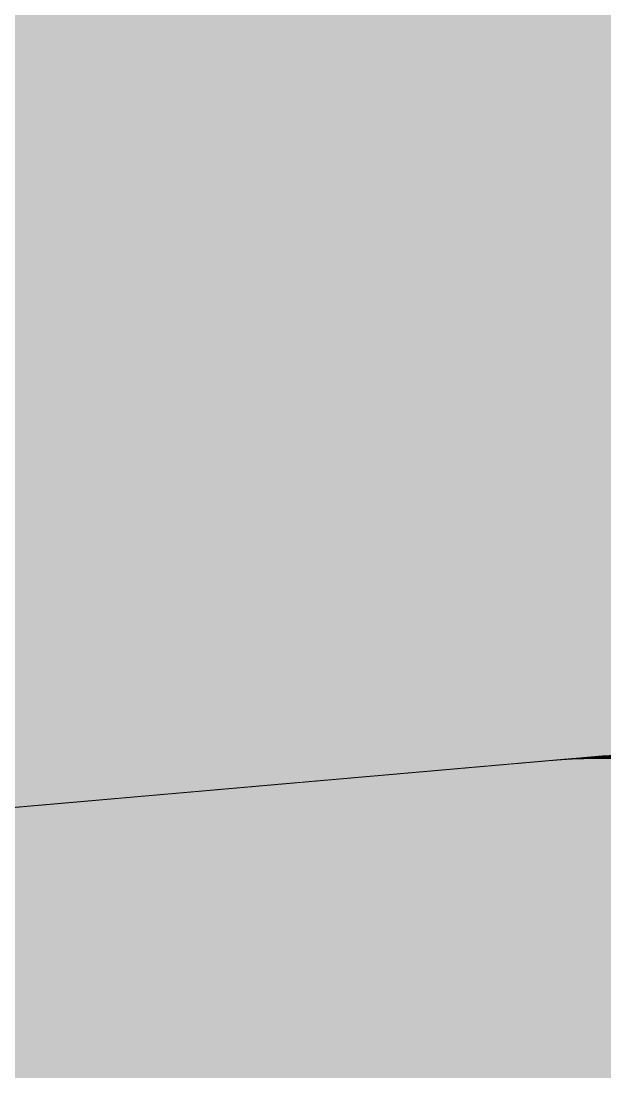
# Model space of a CAD drawing. Header units: millimetres. Extents: x 632 to 546626, y -3890 to 22200.
# Drawn here: x 370689.62 to 370693.13, y 16866.36 to 16872.67 of the extents above; entities that cross this region are included whole.
import ezdxf

# ---------------------------------------------------------------- set-up
doc = ezdxf.new("R2010")
doc.units = ezdxf.units.MM
doc.layers.add('A-270-M_ROOF', color=132, linetype='Continuous', lineweight=13)
doc.layers.add('A-770-ME_FFE_SA', color=91, linetype='Continuous', lineweight=13)

# ---------------------------------------------------------------- blocks, each defined once
blk = doc.blocks.new('Static Line_Sayfa_Metal Deck_Pan Mount - Up to 15 _ pitch - Max 2 Users-1845874-S6_501-SECTION A6')
at = {"layer": 'A-770-ME_FFE_SA', "lineweight": 5, "transparency": 33554432}
for points in [[(4548506.273, 16851.0367), (4548705.5119, 16868.4679), (4548701.285, 16916.7823), (4548502.0461, 16899.3512), (4548504.1116, 16875.742)], [(4548506.314, 16851.0403), (4548705.5529, 16868.4714), (4548701.326, 16916.7859), (4548502.0871, 16899.3547), (4548504.1529, 16875.742)], [(4548506.355, 16851.0439), (4548705.5939, 16868.475), (4548701.367, 16916.7895), (4548502.1281, 16899.3583), (4548504.1942, 16875.742)], [(4548506.396, 16851.0475), (4548705.6349, 16868.4786), (4548701.408, 16916.7931), (4548502.1691, 16899.3619), (4548504.2355, 16875.742)], [(4548506.4369, 16851.0511), (4548705.6759, 16868.4822), (4548701.449, 16916.7967), (4548502.2101, 16899.3655), (4548504.2768, 16875.742)], [(4548506.4779, 16851.0546), (4548705.7169, 16868.4858), (4548701.49, 16916.8002), (4548502.2511, 16899.3691), (4548504.3181, 16875.742)], [(4548506.5189, 16851.0582), (4548705.7579, 16868.4894), (4548701.531, 16916.8038), (4548502.292, 16899.3727), (4548504.3594, 16875.742)], [(4548506.5599, 16851.0618), (4548705.7988, 16868.493), (4548701.572, 16916.8074), (4548502.333, 16899.3763), (4548504.4007, 16875.742)], [(4548506.6009, 16851.0654), (4548705.8398, 16868.4965), (4548701.613, 16916.811), (4548502.374, 16899.3798), (4548504.442, 16875.742)], [(4548506.6419, 16851.069), (4548705.8808, 16868.5001), (4548701.6539, 16916.8146), (4548502.415, 16899.3834), (4548504.4833, 16875.742)], [(4548506.6946, 16849.066), (4548705.9335, 16866.4971), (4548701.7065, 16914.8115), (4548502.4675, 16897.3804), (4548504.3607, 16875.742)], [(4548506.7356, 16849.0695), (4548705.9745, 16866.5007), (4548701.7475, 16914.8151), (4548502.5085, 16897.384), (4548504.402, 16875.742)], [(4548506.7766, 16849.0731), (4548706.0155, 16866.5043), (4548701.7884, 16914.8187), (4548502.5495, 16897.3876), (4548504.4433, 16875.742)], [(4548506.8175, 16849.0767), (4548706.0565, 16866.5079), (4548701.8294, 16914.8223), (4548502.5905, 16897.3911), (4548504.4846, 16875.742)], [(4548506.4486, 16849.0444), (4548705.6876, 16866.4756), (4548701.4605, 16914.79), (4548502.2216, 16897.3589), (4548504.1129, 16875.742)], [(4548506.4896, 16849.048), (4548705.7286, 16866.4792), (4548701.5015, 16914.7936), (4548502.2626, 16897.3625), (4548504.1542, 16875.742)], [(4548506.5306, 16849.0516), (4548705.7696, 16866.4828), (4548701.5425, 16914.7972), (4548502.3036, 16897.366), (4548504.1955, 16875.742)], [(4548506.5716, 16849.0552), (4548705.8106, 16866.4863), (4548701.5835, 16914.8008), (4548502.3446, 16897.3696), (4548504.2368, 16875.742)], [(4548506.6126, 16849.0588), (4548705.8515, 16866.4899), (4548701.6245, 16914.8044), (4548502.3855, 16897.3732), (4548504.2781, 16875.742)], [(4548506.6536, 16849.0624), (4548705.8925, 16866.4935), (4548701.6655, 16914.808), (4548502.4265, 16897.3768), (4548504.3194, 16875.742)]]:
    blk.add_hatch(color=256, dxfattribs=at).paths.add_polyline_path(points)
at = {"layer": 'A-770-ME_FFE_SA', "lineweight": 5}
for p, q in [((4548650.3794, 16868.2343), (4548650.4347, 16868.2392)), ((4548650.4493, 16868.2405), (4548650.3906, 16868.2353)), ((4548650.3919, 16868.2354), (4548650.4395, 16868.2396)), ((4548650.4512, 16868.2406), (4548650.3924, 16868.2355)), ((4548650.3967, 16868.2359), (4548650.4596, 16868.2414)), ((4548650.4613, 16868.2415), (4548650.4102, 16868.237)), ((4548650.4433, 16868.2399), (4548650.4156, 16868.2375)), ((4548650.4619, 16868.2416), (4548650.4185, 16868.2378)), ((4548650.4186, 16868.2378), (4548650.4739, 16868.2426)), ((4548650.4204, 16868.2379), (4548650.4757, 16868.2428)), ((4548650.436, 16868.2393), (4548650.424, 16868.2383)), ((4548650.4293, 16868.2387), (4548650.4535, 16868.2408)), ((4548650.4305, 16868.2388), (4548650.4388, 16868.2395)), ((4548650.4903, 16868.2441), (4548650.4315, 16868.2389)), ((4548650.4347, 16868.2392), (4548650.4823, 16868.2433)), ((4548650.4395, 16868.2396), (4548650.4793, 16868.2431)), ((4548650.4399, 16868.2396), (4548650.5999, 16868.2504)), ((4548650.4632, 16868.2417), (4548650.4433, 16868.2399)), ((4548650.5005, 16868.2449), (4548650.4493, 16868.2405)), ((4548650.5023, 16868.2451), (4548650.4512, 16868.2406)), ((4548650.4535, 16868.2408), (4548650.4697, 16868.2422)), ((4548650.4596, 16868.2414), (4548650.5148, 16868.2462)), ((4548650.5048, 16868.2453), (4548650.4613, 16868.2415)), ((4548650.4975, 16868.2447), (4548650.4619, 16868.2416)), ((4548650.4751, 16868.2427), (4548650.4632, 16868.2417)), ((4548650.4697, 16868.2422), (4548650.4779, 16868.243)), ((4548650.4739, 16868.2426), (4548650.5214, 16868.2468)), ((4548650.4757, 16868.2428), (4548650.5233, 16868.2469)), ((4548650.4791, 16868.2431), (4548650.639, 16868.2538)), ((4548650.4793, 16868.2431), (4548650.5113, 16868.2459)), ((4548650.4823, 16868.2433), (4548650.5221, 16868.2468)), ((4548650.5415, 16868.2485), (4548650.4903, 16868.2441)), ((4548650.5253, 16868.2471), (4548650.4975, 16868.2447)), ((4548650.5439, 16868.2487), (4548650.5005, 16868.2449)), ((4548650.5457, 16868.2489), (4548650.5023, 16868.2451)), ((4548650.5404, 16868.2484), (4548650.5048, 16868.2453)), ((4548650.5113, 16868.2459), (4548650.5354, 16868.248)), ((4548650.5148, 16868.2462), (4548650.5624, 16868.2504)), ((4548650.5214, 16868.2468), (4548650.5613, 16868.2503)), ((4548650.5221, 16868.2468), (4548650.5541, 16868.2496)), ((4548650.5233, 16868.2469), (4548650.5631, 16868.2504)), ((4548650.5452, 16868.2488), (4548650.5253, 16868.2471)), ((4548650.5354, 16868.248), (4548650.5516, 16868.2494)), ((4548650.5681, 16868.2509), (4548650.5404, 16868.2484)), ((4548650.5849, 16868.2523), (4548650.5415, 16868.2485)), ((4548650.5795, 16868.2519), (4548650.5439, 16868.2487)), ((4548650.5571, 16868.2499), (4548650.5452, 16868.2488)), ((4548650.5814, 16868.252), (4548650.5457, 16868.2489)), ((4548650.5516, 16868.2494), (4548650.5599, 16868.2501)), ((4548650.5541, 16868.2496), (4548650.5783, 16868.2517)), ((4548650.5611, 16868.2502), (4548650.721, 16868.261)), ((4548650.5613, 16868.2503), (4548650.5933, 16868.2531)), ((4548650.5624, 16868.2504), (4548650.6023, 16868.2538)), ((4548650.5631, 16868.2504), (4548650.5951, 16868.2532)), ((4548650.588, 16868.2526), (4548650.5681, 16868.2509)), ((4548650.5783, 16868.2517), (4548650.5945, 16868.2532)), ((4548650.6073, 16868.2543), (4548650.5795, 16868.2519)), ((4548650.6091, 16868.2544), (4548650.5814, 16868.252)), ((4548650.6205, 16868.2554), (4548650.5849, 16868.2523)), ((4548650.5999, 16868.2536), (4548650.588, 16868.2526)), ((4548650.5933, 16868.2531), (4548650.6174, 16868.2552)), ((4548650.5945, 16868.2532), (4548650.6027, 16868.2539)), ((4548650.5951, 16868.2532), (4548650.6193, 16868.2553)), ((4548650.5999, 16868.2504), (4548650.7601, 16868.2548)), ((4548650.6023, 16868.2538), (4548650.6343, 16868.2566)), ((4548650.6039, 16868.254), (4548650.7638, 16868.2648)), ((4548650.6271, 16868.256), (4548650.6073, 16868.2543)), ((4548650.629, 16868.2562), (4548650.6091, 16868.2544)), ((4548650.6174, 16868.2552), (4548650.6336, 16868.2566)), ((4548650.6193, 16868.2553), (4548650.6355, 16868.2567)), ((4548650.6483, 16868.2579), (4548650.6205, 16868.2554)), ((4548650.6391, 16868.2571), (4548650.6271, 16868.256)), ((4548650.6409, 16868.2572), (4548650.629, 16868.2562)), ((4548650.6336, 16868.2566), (4548650.6419, 16868.2573)), ((4548650.6343, 16868.2566), (4548650.6584, 16868.2588)), ((4548650.6355, 16868.2567), (4548650.6437, 16868.2575)), ((4548650.639, 16868.2538), (4548650.7992, 16868.2582)), ((4548650.6431, 16868.2574), (4548650.803, 16868.2682)), ((4548650.6449, 16868.2576), (4548650.8048, 16868.2683)), ((4548650.6681, 16868.2596), (4548650.6483, 16868.2579)), ((4548650.6584, 16868.2588), (4548650.6746, 16868.2602)), ((4548650.6801, 16868.2606), (4548650.6681, 16868.2596)), ((4548650.6746, 16868.2602), (4548650.6829, 16868.2609)), ((4548649.5955, 16868.1658), (4548649.7146, 16868.1762)), ((4548649.7194, 16868.1766), (4548649.6104, 16868.1671)), ((4548649.7352, 16868.178), (4548649.6196, 16868.1679)), ((4548649.6222, 16868.1681), (4548649.7282, 16868.1774)), ((4548649.6308, 16868.1689), (4548649.7434, 16868.1787)), ((4548649.6347, 16868.1692), (4548649.7537, 16868.1796)), ((4548649.6365, 16868.1694), (4548649.7556, 16868.1798)), ((4548649.7743, 16868.1814), (4548649.6587, 16868.1713)), ((4548649.7762, 16868.1816), (4548649.6606, 16868.1715)), ((4548649.6614, 16868.1715), (4548649.7673, 16868.1808)), ((4548649.6736, 16868.1726), (4548649.7862, 16868.1824)), ((4548649.7825, 16868.1821), (4548649.6802, 16868.1732)), ((4548649.8014, 16868.1838), (4548649.6923, 16868.1742)), ((4548649.8153, 16868.185), (4548649.6997, 16868.1749)), ((4548649.7128, 16868.176), (4548649.8253, 16868.1859)), ((4548649.7146, 16868.1762), (4548649.8272, 16868.186)), ((4548649.8217, 16868.1855), (4548649.7194, 16868.1766)), ((4548649.7282, 16868.1774), (4548649.8273, 16868.186)), ((4548649.8442, 16868.1875), (4548649.7352, 16868.178)), ((4548649.7434, 16868.1787), (4548649.8493, 16868.188)), ((4548649.7537, 16868.1796), (4548649.8663, 16868.1895)), ((4548649.7556, 16868.1798), (4548649.8682, 16868.1896)), ((4548649.7673, 16868.1808), (4548649.8664, 16868.1895)), ((4548649.8833, 16868.1909), (4548649.7743, 16868.1814)), ((4548649.8852, 16868.1911), (4548649.7762, 16868.1816)), ((4548649.8779, 16868.1905), (4548649.7825, 16868.1821)), ((4548649.7862, 16868.1824), (4548649.8921, 16868.1917)), ((4548649.9036, 16868.1927), (4548649.8014, 16868.1838)), ((4548649.9243, 16868.1945), (4548649.8153, 16868.185)), ((4548649.917, 16868.1939), (4548649.8217, 16868.1855)), ((4548649.8253, 16868.1859), (4548649.9313, 16868.1951)), ((4548649.8272, 16868.186), (4548649.9331, 16868.1953)), ((4548649.8273, 16868.186), (4548649.9194, 16868.1941)), ((4548649.9465, 16868.1965), (4548649.8442, 16868.1875)), ((4548649.8493, 16868.188), (4548649.9484, 16868.1966)), ((4548649.8663, 16868.1895), (4548649.9723, 16868.1987)), ((4548649.8664, 16868.1895), (4548649.9586, 16868.1975)), ((4548649.9662, 16868.1982), (4548649.8779, 16868.1905)), ((4548649.9856, 16868.1999), (4548649.8833, 16868.1909)), ((4548649.9875, 16868.2001), (4548649.8852, 16868.1911)), ((4548649.8921, 16868.1917), (4548649.9913, 16868.2004)), ((4548649.999, 16868.2011), (4548649.9036, 16868.1927)), ((4548650.0053, 16868.2016), (4548649.917, 16868.1939)), ((4548649.9194, 16868.1941), (4548650.0045, 16868.2015)), ((4548650.0266, 16868.2035), (4548649.9243, 16868.1945)), ((4548649.9313, 16868.1951), (4548650.0304, 16868.2038)), ((4548649.9331, 16868.1953), (4548650.0322, 16868.204)), ((4548650.0418, 16868.2048), (4548649.9465, 16868.1965)), ((4548649.9484, 16868.1966), (4548650.0406, 16868.2047)), ((4548649.9586, 16868.1975), (4548650.0436, 16868.205)), ((4548650.0473, 16868.2053), (4548649.9662, 16868.1982)), ((4548649.9723, 16868.1987), (4548650.0714, 16868.2074)), ((4548650.081, 16868.2082), (4548649.9856, 16868.1999)), ((4548650.0828, 16868.2084), (4548649.9875, 16868.2001)), ((4548649.9913, 16868.2004), (4548650.0834, 16868.2084)), ((4548650.0873, 16868.2088), (4548649.999, 16868.2011)), ((4548650.0045, 16868.2015), (4548650.0822, 16868.2083)), ((4548650.0865, 16868.2087), (4548650.0053, 16868.2016)), ((4548650.122, 16868.2118), (4548650.0266, 16868.2035)), ((4548650.0304, 16868.2038), (4548650.1225, 16868.2119)), ((4548650.0322, 16868.204), (4548650.1244, 16868.212)), ((4548650.0406, 16868.2047), (4548650.1256, 16868.2121)), ((4548650.1302, 16868.2125), (4548650.0418, 16868.2048)), ((4548650.0436, 16868.205), (4548650.1214, 16868.2118)), ((4548650.1211, 16868.2117), (4548650.0473, 16868.2053)), ((4548650.0714, 16868.2074), (4548650.1635, 16868.2155)), ((4548650.1693, 16868.216), (4548650.081, 16868.2082)), ((4548650.0822, 16868.2083), (4548650.1526, 16868.2145)), ((4548650.1711, 16868.2161), (4548650.0828, 16868.2084)), ((4548650.0834, 16868.2084), (4548650.1684, 16868.2159)), ((4548650.1603, 16868.2152), (4548650.0865, 16868.2087)), ((4548650.1684, 16868.2159), (4548650.0873, 16868.2088)), ((4548650.1875, 16868.2176), (4548650.1211, 16868.2117)), ((4548650.1214, 16868.2118), (4548650.1917, 16868.2179)), ((4548650.2103, 16868.2196), (4548650.122, 16868.2118)), ((4548650.1225, 16868.2119), (4548650.2076, 16868.2193)), ((4548650.1244, 16868.212), (4548650.2094, 16868.2195)), ((4548650.1256, 16868.2121), (4548650.2033, 16868.2189)), ((4548650.2113, 16868.2196), (4548650.1302, 16868.2125)), ((4548650.1526, 16868.2145), (4548650.2155, 16868.22)), ((4548650.2266, 16868.221), (4548650.1603, 16868.2152)), ((4548650.1635, 16868.2155), (4548650.2486, 16868.2229)), ((4548650.1684, 16868.2159), (4548650.2462, 16868.2227)), ((4548650.2422, 16868.2223), (4548650.1684, 16868.2159)), ((4548650.2504, 16868.2231), (4548650.1693, 16868.216)), ((4548650.2523, 16868.2232), (4548650.1711, 16868.2161)), ((4548650.2462, 16868.2227), (4548650.1875, 16868.2176)), ((4548650.1917, 16868.2179), (4548650.2546, 16868.2234)), ((4548650.2033, 16868.2189), (4548650.2737, 16868.2251)), ((4548650.2076, 16868.2193), (4548650.2853, 16868.2261)), ((4548650.2094, 16868.2195), (4548650.2872, 16868.2263)), ((4548650.2914, 16868.2266), (4548650.2103, 16868.2196)), ((4548650.2851, 16868.2261), (4548650.2113, 16868.2196)), ((4548650.2155, 16868.22), (4548650.2708, 16868.2248)), ((4548650.2854, 16868.2261), (4548650.2266, 16868.221)), ((4548650.3086, 16868.2281), (4548650.2422, 16868.2223)), ((4548650.2462, 16868.2227), (4548650.3165, 16868.2288)), ((4548650.2974, 16868.2272), (4548650.2462, 16868.2227)), ((4548650.2486, 16868.2229), (4548650.3263, 16868.2297)), ((4548650.3242, 16868.2295), (4548650.2504, 16868.2231)), ((4548650.3261, 16868.2297), (4548650.2523, 16868.2232)), ((4548650.2546, 16868.2234), (4548650.3099, 16868.2283)), ((4548650.2708, 16868.2248), (4548650.3183, 16868.229)), ((4548650.2737, 16868.2251), (4548650.3366, 16868.2306)), ((4548650.3514, 16868.2319), (4548650.2851, 16868.2261)), ((4548650.2853, 16868.2261), (4548650.3557, 16868.2323)), ((4548650.3365, 16868.2306), (4548650.2854, 16868.2261)), ((4548650.2872, 16868.2263), (4548650.3575, 16868.2324)), ((4548650.3652, 16868.2331), (4548650.2914, 16868.2266)), ((4548650.339, 16868.2308), (4548650.2955, 16868.227)), ((4548650.3408, 16868.231), (4548650.2974, 16868.2272)), ((4548650.3674, 16868.2333), (4548650.3086, 16868.2281)), ((4548650.3099, 16868.2283), (4548650.3575, 16868.2324)), ((4548650.3165, 16868.2288), (4548650.3794, 16868.2343)), ((4548650.3183, 16868.229), (4548650.3582, 16868.2325)), ((4548650.3906, 16868.2353), (4548650.3242, 16868.2295)), ((4548650.3924, 16868.2355), (4548650.3261, 16868.2297)), ((4548650.3263, 16868.2297), (4548650.3967, 16868.2359)), ((4548650.3799, 16868.2344), (4548650.3365, 16868.2306)), ((4548650.3366, 16868.2306), (4548650.3919, 16868.2354)), ((4548650.3764, 16868.2341), (4548650.3408, 16868.231)), ((4548650.4102, 16868.237), (4548650.3514, 16868.2319)), ((4548650.3557, 16868.2323), (4548650.4186, 16868.2378)), ((4548650.3575, 16868.2324), (4548650.4204, 16868.2379)), ((4548650.3575, 16868.2324), (4548650.3973, 16868.2359)), ((4548650.3582, 16868.2325), (4548650.3902, 16868.2353)), ((4548650.4315, 16868.2389), (4548650.3652, 16868.2331)), ((4548650.4185, 16868.2378), (4548650.3674, 16868.2333)), ((4548650.4042, 16868.2365), (4548650.3764, 16868.2341)), ((4548650.4156, 16868.2375), (4548650.3799, 16868.2344)), ((4548650.3902, 16868.2353), (4548650.4143, 16868.2374)), ((4548650.3973, 16868.2359), (4548650.4293, 16868.2387)), ((4548650.4222, 16868.2381), (4548650.4023, 16868.2364)), ((4548650.424, 16868.2383), (4548650.4042, 16868.2365)), ((4548650.4143, 16868.2374), (4548650.4305, 16868.2388)), ((4548650.4341, 16868.2391), (4548650.4222, 16868.2381)), ((4548648.8537, 16868.1009), (4548648.9966, 16868.1134)), ((4548648.8693, 16868.1022), (4548649.0176, 16868.1152)), ((4548649.0301, 16868.1163), (4548648.8793, 16868.1031)), ((4548648.8928, 16868.1043), (4548649.0357, 16868.1168)), ((4548649.0526, 16868.1183), (4548648.9071, 16868.1055)), ((4548648.9084, 16868.1057), (4548649.0568, 16868.1186)), ((4548648.9103, 16868.1058), (4548649.0586, 16868.1188)), ((4548649.0714, 16868.1199), (4548648.9314, 16868.1077)), ((4548648.9494, 16868.1092), (4548649.0977, 16868.1222)), ((4548649.0954, 16868.122), (4548648.95, 16868.1093)), ((4548649.1105, 16868.1233), (4548648.9706, 16868.1111)), ((4548648.9748, 16868.1115), (4548649.1177, 16868.124)), ((4548649.1346, 16868.1254), (4548648.9891, 16868.1127)), ((4548649.1364, 16868.1256), (4548648.9909, 16868.1129)), ((4548648.9966, 16868.1134), (4548649.1339, 16868.1254)), ((4548649.0176, 16868.1152), (4548649.1605, 16868.1277)), ((4548649.1755, 16868.129), (4548649.0301, 16868.1163)), ((4548649.0357, 16868.1168), (4548649.173, 16868.1288)), ((4548649.1925, 16868.1305), (4548649.0526, 16868.1183)), ((4548649.0568, 16868.1186), (4548649.1997, 16868.1311)), ((4548649.0586, 16868.1188), (4548649.2015, 16868.1313)), ((4548649.2055, 16868.1316), (4548649.0714, 16868.1199)), ((4548649.2353, 16868.1343), (4548649.0954, 16868.122)), ((4548649.0977, 16868.1222), (4548649.2407, 16868.1347)), ((4548649.2446, 16868.1351), (4548649.1105, 16868.1233)), ((4548649.1177, 16868.124), (4548649.255, 16868.136)), ((4548649.1339, 16868.1254), (4548649.2653, 16868.1369)), ((4548649.2745, 16868.1377), (4548649.1346, 16868.1254)), ((4548649.2763, 16868.1378), (4548649.1364, 16868.1256)), ((4548649.1423, 16868.1261), (4548649.2676, 16868.1371)), ((4548649.1605, 16868.1277), (4548649.2978, 16868.1397)), ((4548649.173, 16868.1288), (4548649.3044, 16868.1403)), ((4548649.3154, 16868.1413), (4548649.1755, 16868.129)), ((4548649.3266, 16868.1422), (4548649.1925, 16868.1305)), ((4548649.1997, 16868.1311), (4548649.337, 16868.1431)), ((4548649.2015, 16868.1313), (4548649.3388, 16868.1433)), ((4548649.3336, 16868.1429), (4548649.2055, 16868.1316)), ((4548649.3694, 16868.146), (4548649.2353, 16868.1343)), ((4548649.2407, 16868.1347), (4548649.378, 16868.1467)), ((4548649.3728, 16868.1463), (4548649.2446, 16868.1351)), ((4548649.255, 16868.136), (4548649.3864, 16868.1475)), ((4548649.2653, 16868.1369), (4548649.3906, 16868.1478)), ((4548649.2676, 16868.1371), (4548649.3867, 16868.1475)), ((4548649.4086, 16868.1494), (4548649.2745, 16868.1377)), ((4548649.4104, 16868.1496), (4548649.2763, 16868.1378)), ((4548649.2978, 16868.1397), (4548649.4292, 16868.1512)), ((4548649.3044, 16868.1403), (4548649.4298, 16868.1513)), ((4548649.4496, 16868.153), (4548649.3154, 16868.1413)), ((4548649.4548, 16868.1535), (4548649.3266, 16868.1422)), ((4548649.4556, 16868.1535), (4548649.3336, 16868.1429)), ((4548649.337, 16868.1431), (4548649.4684, 16868.1546)), ((4548649.3388, 16868.1433), (4548649.4702, 16868.1548)), ((4548649.4976, 16868.1572), (4548649.3694, 16868.146)), ((4548649.4948, 16868.157), (4548649.3728, 16868.1463)), ((4548649.378, 16868.1467), (4548649.5094, 16868.1582)), ((4548649.3864, 16868.1475), (4548649.5117, 16868.1584)), ((4548649.3906, 16868.1478), (4548649.5097, 16868.1583)), ((4548649.5368, 16868.1606), (4548649.4086, 16868.1494)), ((4548649.5386, 16868.1608), (4548649.4104, 16868.1496)), ((4548649.4292, 16868.1512), (4548649.5546, 16868.1622)), ((4548649.4298, 16868.1513), (4548649.5488, 16868.1617)), ((4548649.5777, 16868.1642), (4548649.4496, 16868.153)), ((4548649.5767, 16868.1641), (4548649.4548, 16868.1535)), ((4548649.5712, 16868.1636), (4548649.4556, 16868.1535)), ((4548649.4684, 16868.1546), (4548649.5937, 16868.1656)), ((4548649.4702, 16868.1548), (4548649.5955, 16868.1658)), ((4548649.6104, 16868.1671), (4548649.4948, 16868.157)), ((4548649.6196, 16868.1679), (4548649.4976, 16868.1572)), ((4548649.5094, 16868.1582), (4548649.6347, 16868.1692)), ((4548649.5097, 16868.1583), (4548649.6222, 16868.1681)), ((4548649.5117, 16868.1584), (4548649.6308, 16868.1689)), ((4548649.6587, 16868.1713), (4548649.5368, 16868.1606)), ((4548649.6606, 16868.1715), (4548649.5386, 16868.1608)), ((4548649.5488, 16868.1617), (4548649.6614, 16868.1715)), ((4548649.5546, 16868.1622), (4548649.6736, 16868.1726)), ((4548649.6802, 16868.1732), (4548649.5712, 16868.1636)), ((4548649.6923, 16868.1742), (4548649.5767, 16868.1641)), ((4548649.6997, 16868.1749), (4548649.5777, 16868.1642)), ((4548649.5937, 16868.1656), (4548649.7128, 16868.176)), ((4548648.2747, 16868.0502), (4548648.1052, 16868.0354)), ((4548648.135, 16868.038), (4548648.3067, 16868.053)), ((4548648.3175, 16868.054), (4548648.148, 16868.0391)), ((4548648.3188, 16868.0541), (4548648.1535, 16868.0396)), ((4548648.1837, 16868.0423), (4548648.3513, 16868.0569)), ((4548648.3566, 16868.0574), (4548648.1871, 16868.0425)), ((4548648.3585, 16868.0575), (4548648.189, 16868.0427)), ((4548648.3579, 16868.0575), (4548648.1927, 16868.043)), ((4548648.2266, 16868.046), (4548648.3941, 16868.0607)), ((4548648.3976, 16868.061), (4548648.2281, 16868.0461)), ((4548648.2302, 16868.0463), (4548648.3933, 16868.0606)), ((4548648.2657, 16868.0494), (4548648.4333, 16868.0641)), ((4548648.2676, 16868.0496), (4548648.4351, 16868.0642)), ((4548648.2693, 16868.0497), (4548648.4325, 16868.064)), ((4548648.4399, 16868.0647), (4548648.2747, 16868.0502)), ((4548648.3067, 16868.053), (4548648.4743, 16868.0677)), ((4548648.4827, 16868.0684), (4548648.3175, 16868.054)), ((4548648.4794, 16868.0681), (4548648.3188, 16868.0541)), ((4548648.3513, 16868.0569), (4548648.5144, 16868.0712)), ((4548648.5219, 16868.0718), (4548648.3566, 16868.0574)), ((4548648.5186, 16868.0715), (4548648.3579, 16868.0575)), ((4548648.5237, 16868.072), (4548648.3585, 16868.0575)), ((4548648.3933, 16868.0606), (4548648.5518, 16868.0745)), ((4548648.3941, 16868.0607), (4548648.5573, 16868.0749)), ((4548648.5628, 16868.0754), (4548648.3976, 16868.061)), ((4548648.4325, 16868.064), (4548648.5909, 16868.0779)), ((4548648.4333, 16868.0641), (4548648.5964, 16868.0784)), ((4548648.4351, 16868.0642), (4548648.5983, 16868.0785)), ((4548648.6005, 16868.0787), (4548648.4399, 16868.0647)), ((4548648.4743, 16868.0677), (4548648.6374, 16868.0819)), ((4548648.6352, 16868.0818), (4548648.4794, 16868.0681)), ((4548648.6434, 16868.0825), (4548648.4827, 16868.0684)), ((4548648.5144, 16868.0712), (4548648.6729, 16868.085)), ((4548648.6744, 16868.0852), (4548648.5186, 16868.0715)), ((4548648.6825, 16868.0859), (4548648.5219, 16868.0718)), ((4548648.6843, 16868.086), (4548648.5237, 16868.072)), ((4548648.5518, 16868.0745), (4548648.7053, 16868.0879)), ((4548648.5573, 16868.0749), (4548648.7157, 16868.0888)), ((4548648.7235, 16868.0895), (4548648.5628, 16868.0754)), ((4548648.5909, 16868.0779), (4548648.7445, 16868.0913)), ((4548648.5964, 16868.0784), (4548648.7549, 16868.0922)), ((4548648.5983, 16868.0785), (4548648.7567, 16868.0924)), ((4548648.7564, 16868.0923), (4548648.6005, 16868.0787)), ((4548648.786, 16868.0949), (4548648.6352, 16868.0818)), ((4548648.6374, 16868.0819), (4548648.7959, 16868.0958)), ((4548648.7992, 16868.0961), (4548648.6434, 16868.0825)), ((4548648.6729, 16868.085), (4548648.8264, 16868.0985)), ((4548648.8251, 16868.0984), (4548648.6744, 16868.0852)), ((4548648.8383, 16868.0995), (4548648.6825, 16868.0859)), ((4548648.8402, 16868.0997), (4548648.6843, 16868.086)), ((4548648.7053, 16868.0879), (4548648.8537, 16868.1009)), ((4548648.7157, 16868.0888), (4548648.8693, 16868.1022)), ((4548648.8793, 16868.1031), (4548648.7235, 16868.0895)), ((4548648.7445, 16868.0913), (4548648.8928, 16868.1043)), ((4548648.7549, 16868.0922), (4548648.9084, 16868.1057)), ((4548648.9071, 16868.1055), (4548648.7564, 16868.0923)), ((4548648.7567, 16868.0924), (4548648.9103, 16868.1058)), ((4548648.9314, 16868.1077), (4548648.786, 16868.0949)), ((4548648.7959, 16868.0958), (4548648.9494, 16868.1092)), ((4548648.95, 16868.1093), (4548648.7992, 16868.0961)), ((4548648.9706, 16868.1111), (4548648.8251, 16868.0984)), ((4548648.8264, 16868.0985), (4548648.9748, 16868.1115)), ((4548648.9891, 16868.1127), (4548648.8383, 16868.0995)), ((4548648.9909, 16868.1129), (4548648.8402, 16868.0997)), ((4548647.3712, 16867.9712), (4548647.5567, 16867.9874)), ((4548647.373, 16867.9713), (4548647.5585, 16867.9876)), ((4548647.5736, 16867.9889), (4548647.3896, 16867.9728)), ((4548647.3927, 16867.973), (4548647.5752, 16867.989)), ((4548647.4122, 16867.9747), (4548647.5977, 16867.991)), ((4548647.6164, 16867.9926), (4548647.4325, 16867.9765)), ((4548647.6332, 16867.9941), (4548647.4524, 16867.9783)), ((4548647.6555, 16867.996), (4548647.4716, 16867.9799)), ((4548647.6574, 16867.9962), (4548647.4734, 16867.9801)), ((4548647.4747, 16867.9802), (4548647.6572, 16867.9962)), ((4548647.6723, 16867.9975), (4548647.4916, 16867.9817)), ((4548647.6965, 16867.9996), (4548647.5126, 16867.9835)), ((4548647.5175, 16867.984), (4548647.7001, 16867.9999)), ((4548647.5361, 16867.9856), (4548647.7153, 16868.0013)), ((4548647.5567, 16867.9874), (4548647.7392, 16868.0034)), ((4548647.5585, 16867.9876), (4548647.741, 16868.0035)), ((4548647.7543, 16868.0047), (4548647.5736, 16867.9889)), ((4548647.5752, 16867.989), (4548647.7544, 16868.0047)), ((4548647.5977, 16867.991), (4548647.7802, 16868.0069)), ((4548647.7972, 16868.0084), (4548647.6164, 16867.9926)), ((4548647.8105, 16868.0096), (4548647.6332, 16867.9941)), ((4548647.8363, 16868.0119), (4548647.6555, 16867.996)), ((4548647.6572, 16867.9962), (4548647.8364, 16868.0119)), ((4548647.8381, 16868.012), (4548647.6574, 16867.9962)), ((4548647.8496, 16868.013), (4548647.6723, 16867.9975)), ((4548647.8773, 16868.0154), (4548647.6965, 16867.9996)), ((4548647.7001, 16867.9999), (4548647.8792, 16868.0156)), ((4548647.7153, 16868.0013), (4548647.8909, 16868.0166)), ((4548647.7392, 16868.0034), (4548647.9184, 16868.019)), ((4548647.741, 16868.0035), (4548647.9202, 16868.0192)), ((4548647.9316, 16868.0202), (4548647.7543, 16868.0047)), ((4548647.7544, 16868.0047), (4548647.93, 16868.0201)), ((4548647.7802, 16868.0069), (4548647.9594, 16868.0226)), ((4548647.9744, 16868.0239), (4548647.7972, 16868.0084)), ((4548647.984, 16868.0248), (4548647.8105, 16868.0096)), ((4548648.0136, 16868.0274), (4548647.8363, 16868.0119)), ((4548647.8364, 16868.0119), (4548648.012, 16868.0272)), ((4548648.0154, 16868.0275), (4548647.8381, 16868.012)), ((4548648.0232, 16868.0282), (4548647.8496, 16868.013)), ((4548648.0546, 16868.0309), (4548647.8773, 16868.0154)), ((4548647.8792, 16868.0156), (4548648.0548, 16868.031)), ((4548647.8909, 16868.0166), (4548648.0626, 16868.0317)), ((4548647.9184, 16868.019), (4548648.094, 16868.0344)), ((4548647.9202, 16868.0192), (4548648.0958, 16868.0346)), ((4548647.93, 16868.0201), (4548648.1018, 16868.0351)), ((4548648.1052, 16868.0354), (4548647.9316, 16868.0202)), ((4548647.9594, 16868.0226), (4548648.135, 16868.038)), ((4548648.148, 16868.0391), (4548647.9744, 16868.0239)), ((4548648.1535, 16868.0396), (4548647.984, 16868.0248)), ((4548648.012, 16868.0272), (4548648.1837, 16868.0423)), ((4548648.1871, 16868.0425), (4548648.0136, 16868.0274)), ((4548648.189, 16868.0427), (4548648.0154, 16868.0275)), ((4548648.1927, 16868.043), (4548648.0232, 16868.0282)), ((4548648.2281, 16868.0461), (4548648.0546, 16868.0309)), ((4548648.0548, 16868.031), (4548648.2266, 16868.046)), ((4548648.0626, 16868.0317), (4548648.2302, 16868.0463)), ((4548648.094, 16868.0344), (4548648.2657, 16868.0494)), ((4548648.0958, 16868.0346), (4548648.2676, 16868.0496)), ((4548648.1018, 16868.0351), (4548648.2693, 16868.0497)), ((4548646.9922, 16867.938), (4548647.1829, 16867.9547)), ((4548646.9941, 16867.9382), (4548647.1848, 16867.9549)), ((4548647.2028, 16867.9564), (4548647.0134, 16867.9399)), ((4548647.019, 16867.9403), (4548647.2072, 16867.9568)), ((4548647.0332, 16867.9416), (4548647.2239, 16867.9583)), ((4548647.2456, 16867.9602), (4548647.0562, 16867.9436)), ((4548647.2685, 16867.9622), (4548647.0817, 16867.9458)), ((4548647.2848, 16867.9636), (4548647.0954, 16867.947)), ((4548647.2866, 16867.9638), (4548647.0972, 16867.9472)), ((4548647.1009, 16867.9475), (4548647.2892, 16867.964)), ((4548647.3077, 16867.9656), (4548647.1208, 16867.9493)), ((4548647.3258, 16867.9672), (4548647.1364, 16867.9506)), ((4548647.1438, 16867.9513), (4548647.332, 16867.9677)), ((4548647.1681, 16867.9534), (4548647.3536, 16867.9696)), ((4548647.1829, 16867.9547), (4548647.3712, 16867.9712)), ((4548647.1848, 16867.9549), (4548647.373, 16867.9713)), ((4548647.3896, 16867.9728), (4548647.2028, 16867.9564)), ((4548647.2072, 16867.9568), (4548647.3927, 16867.973)), ((4548647.2239, 16867.9583), (4548647.4122, 16867.9747)), ((4548647.4325, 16867.9765), (4548647.2456, 16867.9602)), ((4548647.4524, 16867.9783), (4548647.2685, 16867.9622)), ((4548647.4716, 16867.9799), (4548647.2848, 16867.9636)), ((4548647.4734, 16867.9801), (4548647.2866, 16867.9638)), ((4548647.2892, 16867.964), (4548647.4747, 16867.9802)), ((4548647.4916, 16867.9817), (4548647.3077, 16867.9656)), ((4548647.5126, 16867.9835), (4548647.3258, 16867.9672)), ((4548647.332, 16867.9677), (4548647.5175, 16867.984)), ((4548647.3517, 16867.9695), (4548647.5343, 16867.9854)), ((4548647.3536, 16867.9696), (4548647.5361, 16867.9856))]:
    blk.add_line(p, q, dxfattribs=at)
at = {"layer": 'A-770-ME_FFE_SA', "lineweight": 5, "flags": 128}
for points in [[(4548650.477, 16868.2429), (4548650.465, 16868.2418), (4548650.4452, 16868.2401), (4548650.4174, 16868.2377), (4548650.3818, 16868.2346), (4548650.3384, 16868.2308), (4548650.2872, 16868.2263), (4548650.2284, 16868.2211), (4548650.1621, 16868.2153), (4548650.0883, 16868.2089), (4548650.0072, 16868.2018), (4548649.9189, 16868.1941), (4548649.8235, 16868.1857), (4548649.7212, 16868.1768), (4548649.6122, 16868.1672), (4548649.4966, 16868.1571), (4548649.3746, 16868.1464), (4548649.2465, 16868.1352), (4548649.1123, 16868.1235), (4548648.9724, 16868.1113), (4548648.827, 16868.0985), (4548648.6762, 16868.0853), (4548648.5204, 16868.0717), (4548648.3597, 16868.0576), (4548648.1945, 16868.0432), (4548648.025, 16868.0284), (4548647.8515, 16868.0132), (4548647.6742, 16867.9977), (4548647.4934, 16867.9819), (4548647.3095, 16867.9658), (4548647.1227, 16867.9494)], [(4548647.0208, 16867.9405), (4548647.209, 16867.957), (4548647.3946, 16867.9732), (4548647.5771, 16867.9892), (4548647.7563, 16868.0049), (4548647.9319, 16868.0202), (4548648.1036, 16868.0352), (4548648.2712, 16868.0499), (4548648.4343, 16868.0642), (4548648.5928, 16868.078), (4548648.7463, 16868.0915), (4548648.8946, 16868.1044), (4548649.0376, 16868.117), (4548649.1748, 16868.129), (4548649.3063, 16868.1405), (4548649.4316, 16868.1514), (4548649.5506, 16868.1618), (4548649.6632, 16868.1717), (4548649.7692, 16868.181), (4548649.8683, 16868.1896), (4548649.9604, 16868.1977), (4548650.0454, 16868.2051), (4548650.1232, 16868.2119), (4548650.1936, 16868.2181), (4548650.2565, 16868.2236), (4548650.3117, 16868.2284), (4548650.3593, 16868.2326), (4548650.3992, 16868.2361), (4548650.4312, 16868.2389), (4548650.4553, 16868.241), (4548650.4715, 16868.2424), (4548650.4798, 16868.2431)], [(4548650.5161, 16868.2463), (4548650.5042, 16868.2453), (4548650.4843, 16868.2435), (4548650.4566, 16868.2411), (4548650.4209, 16868.238), (4548650.3775, 16868.2342), (4548650.3264, 16868.2297), (4548650.2676, 16868.2246), (4548650.2012, 16868.2188), (4548650.1275, 16868.2123), (4548650.0463, 16868.2052), (4548649.958, 16868.1975), (4548649.8626, 16868.1891), (4548649.7604, 16868.1802), (4548649.6513, 16868.1706), (4548649.5358, 16868.1605), (4548649.4138, 16868.1499), (4548649.2856, 16868.1387), (4548649.1515, 16868.1269), (4548649.0116, 16868.1147), (4548648.8661, 16868.102), (4548648.7154, 16868.0888), (4548648.5595, 16868.0751), (4548648.3989, 16868.0611), (4548648.2337, 16868.0466), (4548648.0642, 16868.0318), (4548647.8906, 16868.0166), (4548647.7133, 16868.0011), (4548647.5326, 16867.9853), (4548647.3486, 16867.9692), (4548647.1618, 16867.9528)], [(4548647.0599, 16867.9439), (4548647.2482, 16867.9604), (4548647.4337, 16867.9766), (4548647.6162, 16867.9926), (4548647.7954, 16868.0083), (4548647.971, 16868.0236), (4548648.1427, 16868.0387), (4548648.3103, 16868.0533), (4548648.4735, 16868.0676), (4548648.6319, 16868.0815), (4548648.7854, 16868.0949), (4548648.9338, 16868.1079), (4548649.0767, 16868.1204), (4548649.214, 16868.1324), (4548649.3454, 16868.1439), (4548649.4707, 16868.1548), (4548649.5898, 16868.1653), (4548649.7024, 16868.1751), (4548649.8083, 16868.1844), (4548649.9074, 16868.1931), (4548649.9996, 16868.2011), (4548650.0846, 16868.2086), (4548650.1624, 16868.2154), (4548650.2327, 16868.2215), (4548650.2956, 16868.227), (4548650.3509, 16868.2319), (4548650.3985, 16868.236), (4548650.4383, 16868.2395), (4548650.4703, 16868.2423), (4548650.4944, 16868.2444), (4548650.5107, 16868.2458), (4548650.5189, 16868.2466)], [(4548647.0618, 16867.9441), (4548647.25, 16867.9606), (4548647.4356, 16867.9768), (4548647.6181, 16867.9928), (4548647.7973, 16868.0084), (4548647.9729, 16868.0238), (4548648.1446, 16868.0388), (4548648.3122, 16868.0535), (4548648.4753, 16868.0678), (4548648.6338, 16868.0816), (4548648.7873, 16868.0951), (4548648.9356, 16868.108), (4548649.0786, 16868.1205), (4548649.2158, 16868.1325), (4548649.3472, 16868.144), (4548649.4726, 16868.155), (4548649.5916, 16868.1654), (4548649.7042, 16868.1753), (4548649.8102, 16868.1845), (4548649.9093, 16868.1932), (4548650.0014, 16868.2013), (4548650.0864, 16868.2087), (4548650.1642, 16868.2155), (4548650.2346, 16868.2217), (4548650.2974, 16868.2272), (4548650.3527, 16868.232), (4548650.4003, 16868.2362), (4548650.4402, 16868.2397), (4548650.4722, 16868.2425), (4548650.4963, 16868.2446), (4548650.5125, 16868.246), (4548650.5208, 16868.2467)], [(4548650.5589, 16868.2501), (4548650.547, 16868.249), (4548650.5271, 16868.2473), (4548650.4994, 16868.2448), (4548650.4638, 16868.2417), (4548650.4204, 16868.2379), (4548650.3692, 16868.2335), (4548650.3104, 16868.2283), (4548650.2441, 16868.2225), (4548650.1703, 16868.2161), (4548650.0892, 16868.209), (4548650.0009, 16868.2012), (4548649.9055, 16868.1929), (4548649.8032, 16868.1839), (4548649.6942, 16868.1744), (4548649.5786, 16868.1643), (4548649.4566, 16868.1536), (4548649.3285, 16868.1424), (4548649.1943, 16868.1307), (4548649.0544, 16868.1184), (4548648.909, 16868.1057), (4548648.7582, 16868.0925), (4548648.6024, 16868.0789), (4548648.4417, 16868.0648), (4548648.2765, 16868.0504), (4548648.107, 16868.0355), (4548647.9335, 16868.0204), (4548647.7562, 16868.0048), (4548647.5754, 16867.989), (4548647.3915, 16867.9729), (4548647.2047, 16867.9566), (4548647.0152, 16867.94)], [(4548647.1028, 16867.9477), (4548647.291, 16867.9641), (4548647.4766, 16867.9804), (4548647.6591, 16867.9963), (4548647.8383, 16868.012), (4548648.0139, 16868.0274), (4548648.1856, 16868.0424), (4548648.3531, 16868.0571), (4548648.5163, 16868.0713), (4548648.6748, 16868.0852), (4548648.8283, 16868.0986), (4548648.9766, 16868.1116), (4548649.1195, 16868.1241), (4548649.2568, 16868.1361), (4548649.3882, 16868.1476), (4548649.5136, 16868.1586), (4548649.6326, 16868.169), (4548649.7452, 16868.1789), (4548649.8511, 16868.1881), (4548649.9503, 16868.1968), (4548650.0424, 16868.2049), (4548650.1274, 16868.2123), (4548650.2052, 16868.2191), (4548650.2756, 16868.2253), (4548650.3384, 16868.2308), (4548650.3937, 16868.2356), (4548650.4413, 16868.2398), (4548650.4811, 16868.2432), (4548650.5131, 16868.246), (4548650.5373, 16868.2482), (4548650.5535, 16868.2496), (4548650.5618, 16868.2503)], [(4548650.5981, 16868.2535), (4548650.5862, 16868.2524), (4548650.5663, 16868.2507), (4548650.5385, 16868.2483), (4548650.5029, 16868.2452), (4548650.4595, 16868.2414), (4548650.4084, 16868.2369), (4548650.3496, 16868.2317), (4548650.2832, 16868.2259), (4548650.2094, 16868.2195), (4548650.1283, 16868.2124), (4548650.04, 16868.2047), (4548649.9446, 16868.1963), (4548649.8423, 16868.1874), (4548649.7333, 16868.1778), (4548649.6177, 16868.1677), (4548649.4958, 16868.157), (4548649.3676, 16868.1458), (4548649.2335, 16868.1341), (4548649.0936, 16868.1218), (4548648.9481, 16868.1091), (4548648.7974, 16868.0959), (4548648.6415, 16868.0823), (4548648.4809, 16868.0682), (4548648.3157, 16868.0538), (4548648.1461, 16868.039), (4548647.9726, 16868.0238), (4548647.7953, 16868.0083), (4548647.6146, 16867.9925), (4548647.4306, 16867.9764), (4548647.2438, 16867.96), (4548647.0544, 16867.9434)], [(4548647.1419, 16867.9511), (4548647.3302, 16867.9676), (4548647.5157, 16867.9838), (4548647.6982, 16867.9998), (4548647.8774, 16868.0154), (4548648.053, 16868.0308), (4548648.2247, 16868.0458), (4548648.3923, 16868.0605), (4548648.5554, 16868.0748), (4548648.7139, 16868.0886), (4548648.8674, 16868.1021), (4548649.0158, 16868.115), (4548649.1587, 16868.1275), (4548649.296, 16868.1396), (4548649.4274, 16868.1511), (4548649.5527, 16868.162), (4548649.6718, 16868.1724), (4548649.7844, 16868.1823), (4548649.8903, 16868.1916), (4548649.9894, 16868.2002), (4548650.0816, 16868.2083), (4548650.1666, 16868.2157), (4548650.2443, 16868.2225), (4548650.3147, 16868.2287), (4548650.3776, 16868.2342), (4548650.4329, 16868.239), (4548650.4805, 16868.2432), (4548650.5203, 16868.2467), (4548650.5523, 16868.2495), (4548650.5764, 16868.2516), (4548650.5926, 16868.253), (4548650.6009, 16868.2537)], [(4548650.6819, 16868.2608), (4548650.67, 16868.2598), (4548650.6501, 16868.258), (4548650.6223, 16868.2556), (4548650.5867, 16868.2525), (4548650.5433, 16868.2487), (4548650.4922, 16868.2442), (4548650.4334, 16868.2391), (4548650.367, 16868.2333), (4548650.2933, 16868.2268), (4548650.2121, 16868.2197), (4548650.1238, 16868.212), (4548650.0284, 16868.2036), (4548649.9262, 16868.1947), (4548649.8171, 16868.1852), (4548649.7016, 16868.175), (4548649.5796, 16868.1644), (4548649.4514, 16868.1532), (4548649.3173, 16868.1414), (4548649.1774, 16868.1292), (4548649.0319, 16868.1165), (4548648.8812, 16868.1033), (4548648.7253, 16868.0896), (4548648.5647, 16868.0756), (4548648.3995, 16868.0611), (4548648.23, 16868.0463), (4548648.0564, 16868.0311), (4548647.8791, 16868.0156), (4548647.6984, 16867.9998), (4548647.5144, 16867.9837), (4548647.3276, 16867.9673), (4548647.1382, 16867.9508)], [(4548650.5179, 16868.2465), (4548650.506, 16868.2454), (4548650.4862, 16868.2437), (4548650.4584, 16868.2413), (4548650.4228, 16868.2381), (4548650.3794, 16868.2343), (4548650.3282, 16868.2299), (4548650.2694, 16868.2247), (4548650.2031, 16868.2189), (4548650.1293, 16868.2125), (4548650.0482, 16868.2054), (4548649.9599, 16868.1976), (4548649.8645, 16868.1893), (4548649.7622, 16868.1803), (4548649.6532, 16868.1708), (4548649.5376, 16868.1607), (4548649.4156, 16868.15), (4548649.2875, 16868.1388), (4548649.1533, 16868.1271), (4548649.0134, 16868.1148), (4548648.868, 16868.1021), (4548648.7172, 16868.0889), (4548648.5614, 16868.0753), (4548648.4007, 16868.0612), (4548648.2355, 16868.0468), (4548648.066, 16868.0319), (4548647.8925, 16868.0168), (4548647.7152, 16868.0013), (4548647.5344, 16867.9854), (4548647.3505, 16867.9693), (4548647.1637, 16867.953)], [(4548648.2283, 16868.0462), (4548648.3915, 16868.0604), (4548648.5499, 16868.0743), (4548648.7035, 16868.0877), (4548648.8518, 16868.1007), (4548648.9947, 16868.1132), (4548649.132, 16868.1252), (4548649.2634, 16868.1367), (4548649.3888, 16868.1477), (4548649.5078, 16868.1581), (4548649.6204, 16868.1679), (4548649.7263, 16868.1772), (4548649.8255, 16868.1859), (4548649.9176, 16868.1939), (4548650.0026, 16868.2014), (4548650.0804, 16868.2082), (4548650.1508, 16868.2143), (4548650.2136, 16868.2198), (4548650.2689, 16868.2247), (4548650.3165, 16868.2288), (4548650.3563, 16868.2323), (4548650.3883, 16868.2351), (4548650.4125, 16868.2372), (4548650.4287, 16868.2387), (4548650.4369, 16868.2394)], [(4548649.8682, 16868.1896), (4548649.9741, 16868.1989), (4548650.0732, 16868.2076), (4548650.1654, 16868.2156), (4548650.2504, 16868.2231), (4548650.3282, 16868.2299), (4548650.3985, 16868.236), (4548650.4614, 16868.2415)], [(4548650.3151, 16868.2287), (4548650.4751, 16868.2395), (4548650.6353, 16868.2439), (4548650.7956, 16868.2418)], [(4548650.317, 16868.2289), (4548650.4769, 16868.2397), (4548650.6371, 16868.244), (4548650.7974, 16868.242)], [(4548650.3561, 16868.2323), (4548650.5161, 16868.2431), (4548650.6763, 16868.2475), (4548650.8365, 16868.2454)], [(4548650.358, 16868.2325), (4548650.5179, 16868.2432), (4548650.6781, 16868.2476), (4548650.8384, 16868.2456)], [(4548650.3971, 16868.2359), (4548650.557, 16868.2467), (4548650.7173, 16868.251)], [(4548650.399, 16868.2361), (4548650.5589, 16868.2468), (4548650.7191, 16868.2512)], [(4548650.4381, 16868.2395), (4548650.598, 16868.2503), (4548650.7583, 16868.2546), (4548650.9185, 16868.2526), (4548651.0786, 16868.2441), (4548651.2382, 16868.2293), (4548651.397, 16868.2081), (4548651.5549, 16868.1805), (4548651.7116, 16868.1467), (4548651.8668, 16868.1066), (4548652.0203, 16868.0604), (4548652.1718, 16868.008), (4548652.321, 16867.9496), (4548652.4679, 16867.8853)], [(4548650.4614, 16868.2415), (4548650.5167, 16868.2464), (4548650.5643, 16868.2505), (4548650.6041, 16868.254), (4548650.6361, 16868.2568), (4548650.6602, 16868.2589), (4548650.6765, 16868.2603), (4548650.6847, 16868.2611)], [(4548650.4809, 16868.2432), (4548650.6409, 16868.254), (4548650.8011, 16868.2584)], [(4548650.5201, 16868.2467), (4548650.68, 16868.2574), (4548650.8402, 16868.2618)], [(4548650.5219, 16868.2468), (4548650.6818, 16868.2576), (4548650.8421, 16868.262)], [(4548650.5629, 16868.2504), (4548650.7228, 16868.2612)], [(4548650.6021, 16868.2538), (4548650.762, 16868.2646)], [(4548650.3112, 16868.2284), (4548650.2992, 16868.2273), (4548650.2794, 16868.2256), (4548650.2516, 16868.2232), (4548650.216, 16868.22), (4548650.1726, 16868.2163), (4548650.1214, 16868.2118), (4548650.0626, 16868.2066), (4548649.9963, 16868.2008), (4548649.9225, 16868.1944), (4548649.8414, 16868.1873), (4548649.7531, 16868.1795), (4548649.6577, 16868.1712), (4548649.5554, 16868.1623), (4548649.4464, 16868.1527), (4548649.3308, 16868.1426), (4548649.2088, 16868.1319), (4548649.0807, 16868.1207), (4548648.9465, 16868.109), (4548648.8066, 16868.0967), (4548648.6612, 16868.084), (4548648.5104, 16868.0708), (4548648.3546, 16868.0572), (4548648.1939, 16868.0431), (4548648.0287, 16868.0287), (4548647.8592, 16868.0139), (4548647.6857, 16867.9987), (4548647.5084, 16867.9832), (4548647.3276, 16867.9674), (4548647.1437, 16867.9513)], [(4548650.313, 16868.2285), (4548650.3011, 16868.2275), (4548650.2812, 16868.2258), (4548650.2534, 16868.2233), (4548650.2178, 16868.2202), (4548650.1744, 16868.2164), (4548650.1233, 16868.2119), (4548650.0645, 16868.2068), (4548649.9981, 16868.201), (4548649.9244, 16868.1945), (4548649.8432, 16868.1874), (4548649.7549, 16868.1797), (4548649.6595, 16868.1714), (4548649.5573, 16868.1624), (4548649.4482, 16868.1529), (4548649.3327, 16868.1428), (4548649.2107, 16868.1321), (4548649.0825, 16868.1209), (4548648.9484, 16868.1091), (4548648.8085, 16868.0969), (4548648.663, 16868.0842), (4548648.5123, 16868.071), (4548648.3564, 16868.0574), (4548648.1958, 16868.0433), (4548648.0306, 16868.0289), (4548647.8611, 16868.014), (4548647.6875, 16867.9988), (4548647.5102, 16867.9833), (4548647.3295, 16867.9675), (4548647.1455, 16867.9514)], [(4548647.0433, 16867.9425), (4548647.2288, 16867.9587), (4548647.4113, 16867.9747), (4548647.5905, 16867.9903), (4548647.7661, 16868.0057), (4548647.9378, 16868.0207), (4548648.1054, 16868.0354), (4548648.2685, 16868.0497), (4548648.427, 16868.0635), (4548648.5805, 16868.077), (4548648.7288, 16868.0899), (4548648.8718, 16868.1024), (4548649.0091, 16868.1145), (4548649.1405, 16868.126), (4548649.2658, 16868.1369), (4548649.3848, 16868.1473), (4548649.4974, 16868.1572), (4548649.6034, 16868.1665), (4548649.7025, 16868.1751), (4548649.7946, 16868.1832), (4548649.8797, 16868.1906), (4548649.9574, 16868.1974), (4548650.0278, 16868.2036), (4548650.0907, 16868.2091), (4548650.1459, 16868.2139), (4548650.1935, 16868.2181), (4548650.2334, 16868.2216), (4548650.2654, 16868.2244), (4548650.2895, 16868.2265), (4548650.3057, 16868.2279), (4548650.314, 16868.2286)], [(4548650.3522, 16868.232), (4548650.3402, 16868.2309), (4548650.3204, 16868.2292), (4548650.2926, 16868.2268), (4548650.257, 16868.2236), (4548650.2136, 16868.2198), (4548650.1624, 16868.2154), (4548650.1036, 16868.2102), (4548650.0373, 16868.2044), (4548649.9635, 16868.198), (4548649.8824, 16868.1909), (4548649.7941, 16868.1831), (4548649.6987, 16868.1748), (4548649.5964, 16868.1658), (4548649.4874, 16868.1563), (4548649.3718, 16868.1462), (4548649.2498, 16868.1355), (4548649.1217, 16868.1243), (4548648.9875, 16868.1126), (4548648.8476, 16868.1003), (4548648.7022, 16868.0876), (4548648.5514, 16868.0744), (4548648.3956, 16868.0608), (4548648.2349, 16868.0467), (4548648.0697, 16868.0323), (4548647.9002, 16868.0174), (4548647.7267, 16868.0023), (4548647.5494, 16867.9868), (4548647.3686, 16867.9709), (4548647.1847, 16867.9548), (4548646.9979, 16867.9385)], [(4548650.354, 16868.2321), (4548650.3421, 16868.2311), (4548650.3222, 16868.2293), (4548650.2944, 16868.2269), (4548650.2588, 16868.2238), (4548650.2154, 16868.22), (4548650.1643, 16868.2155), (4548650.1055, 16868.2104), (4548650.0391, 16868.2046), (4548649.9653, 16868.1981), (4548649.8842, 16868.191), (4548649.7959, 16868.1833), (4548649.7005, 16868.175), (4548649.5983, 16868.166), (4548649.4892, 16868.1565), (4548649.3736, 16868.1464), (4548649.2517, 16868.1357), (4548649.1235, 16868.1245), (4548648.9894, 16868.1127), (4548648.8495, 16868.1005), (4548648.704, 16868.0878), (4548648.5533, 16868.0746), (4548648.3974, 16868.0609), (4548648.2368, 16868.0469), (4548648.0716, 16868.0324), (4548647.902, 16868.0176), (4548647.7285, 16868.0024), (4548647.5512, 16867.9869), (4548647.3705, 16867.9711), (4548647.1865, 16867.955), (4548646.9997, 16867.9387)], [(4548647.0861, 16867.9462), (4548647.2716, 16867.9624), (4548647.4541, 16867.9784), (4548647.6333, 16867.9941), (4548647.8089, 16868.0095), (4548647.9806, 16868.0245), (4548648.1482, 16868.0391), (4548648.3113, 16868.0534), (4548648.4698, 16868.0673), (4548648.6233, 16868.0807), (4548648.7717, 16868.0937), (4548648.9146, 16868.1062), (4548649.0519, 16868.1182), (4548649.1833, 16868.1297), (4548649.3086, 16868.1407), (4548649.4277, 16868.1511), (4548649.5403, 16868.1609), (4548649.6462, 16868.1702), (4548649.7453, 16868.1789), (4548649.8375, 16868.1869), (4548649.9225, 16868.1944), (4548650.0002, 16868.2012), (4548650.0706, 16868.2073), (4548650.1335, 16868.2128), (4548650.1888, 16868.2177), (4548650.2364, 16868.2218), (4548650.2762, 16868.2253), (4548650.3082, 16868.2281), (4548650.3323, 16868.2302), (4548650.3485, 16868.2316), (4548650.3568, 16868.2324)], [(4548650.3931, 16868.2355), (4548650.3812, 16868.2345), (4548650.3613, 16868.2328), (4548650.3336, 16868.2303), (4548650.298, 16868.2272), (4548650.2546, 16868.2234), (4548650.2034, 16868.2189), (4548650.1446, 16868.2138), (4548650.0783, 16868.208), (4548650.0045, 16868.2015), (4548649.9234, 16868.1944), (4548649.8351, 16868.1867), (4548649.7397, 16868.1784), (4548649.6374, 16868.1694), (4548649.5284, 16868.1599), (4548649.4128, 16868.1498), (4548649.2908, 16868.1391), (4548649.1627, 16868.1279), (4548649.0285, 16868.1162), (4548648.8886, 16868.1039), (4548648.7432, 16868.0912), (4548648.5924, 16868.078), (4548648.4366, 16868.0644), (4548648.2759, 16868.0503), (4548648.1107, 16868.0359), (4548647.9412, 16868.021), (4548647.7677, 16868.0058), (4548647.5904, 16867.9903), (4548647.4096, 16867.9745), (4548647.2257, 16867.9584), (4548647.0389, 16867.9421)], [(4548647.1252, 16867.9496), (4548647.3108, 16867.9659), (4548647.4933, 16867.9818), (4548647.6725, 16867.9975), (4548647.8481, 16868.0129), (4548648.0198, 16868.0279), (4548648.1873, 16868.0426), (4548648.3505, 16868.0568), (4548648.509, 16868.0707), (4548648.6625, 16868.0841), (4548648.8108, 16868.0971), (4548648.9538, 16868.1096), (4548649.091, 16868.1216), (4548649.2224, 16868.1331), (4548649.3478, 16868.1441), (4548649.4668, 16868.1545), (4548649.5794, 16868.1644), (4548649.6854, 16868.1736), (4548649.7845, 16868.1823), (4548649.8766, 16868.1904), (4548649.9616, 16868.1978), (4548650.0394, 16868.2046), (4548650.1098, 16868.2108), (4548650.1726, 16868.2163), (4548650.2279, 16868.2211), (4548650.2755, 16868.2253), (4548650.3153, 16868.2287), (4548650.3473, 16868.2315), (4548650.3715, 16868.2337), (4548650.3877, 16868.2351), (4548650.396, 16868.2358)], [(4548650.395, 16868.2357), (4548650.383, 16868.2347), (4548650.3632, 16868.2329), (4548650.3354, 16868.2305), (4548650.2998, 16868.2274), (4548650.2564, 16868.2236), (4548650.2053, 16868.2191), (4548650.1465, 16868.214), (4548650.0801, 16868.2082), (4548650.0063, 16868.2017), (4548649.9252, 16868.1946), (4548649.8369, 16868.1869), (4548649.7415, 16868.1785), (4548649.6392, 16868.1696), (4548649.5302, 16868.1601), (4548649.4146, 16868.1499), (4548649.2927, 16868.1393), (4548649.1645, 16868.1281), (4548649.0304, 16868.1163), (4548648.8905, 16868.1041), (4548648.745, 16868.0914), (4548648.5942, 16868.0782), (4548648.4384, 16868.0645), (4548648.2778, 16868.0505), (4548648.1126, 16868.036), (4548647.943, 16868.0212), (4548647.7695, 16868.006), (4548647.5922, 16867.9905), (4548647.4114, 16867.9747), (4548647.2275, 16867.9586), (4548647.0407, 16867.9422)], [(4548647.0842, 16867.9461), (4548647.2698, 16867.9623), (4548647.4523, 16867.9783), (4548647.6315, 16867.9939), (4548647.8071, 16868.0093), (4548647.9788, 16868.0243), (4548648.1464, 16868.039), (4548648.3095, 16868.0533), (4548648.468, 16868.0671), (4548648.6215, 16868.0805), (4548648.7698, 16868.0935), (4548648.9128, 16868.106), (4548649.05, 16868.118), (4548649.1815, 16868.1295), (4548649.3068, 16868.1405), (4548649.4258, 16868.1509), (4548649.5384, 16868.1608), (4548649.6444, 16868.17), (4548649.7435, 16868.1787), (4548649.8356, 16868.1868), (4548649.9206, 16868.1942), (4548649.9984, 16868.201), (4548650.0688, 16868.2072), (4548650.1317, 16868.2127), (4548650.1869, 16868.2175), (4548650.2345, 16868.2217), (4548650.2744, 16868.2252), (4548650.3064, 16868.228), (4548650.3305, 16868.2301), (4548650.3467, 16868.2315), (4548650.355, 16868.2322)], [(4548648.0216, 16868.0281), (4548648.1892, 16868.0427), (4548648.3523, 16868.057), (4548648.5108, 16868.0709), (4548648.6643, 16868.0843), (4548648.8127, 16868.0973), (4548648.9556, 16868.1098), (4548649.0929, 16868.1218), (4548649.2243, 16868.1333), (4548649.3496, 16868.1443), (4548649.4687, 16868.1547), (4548649.5813, 16868.1645), (4548649.6872, 16868.1738), (4548649.7863, 16868.1825), (4548649.8785, 16868.1905), (4548649.9635, 16868.198), (4548650.0412, 16868.2048), (4548650.1116, 16868.2109)], [(4548649.7807, 16868.182), (4548649.6784, 16868.173), (4548649.5694, 16868.1635), (4548649.4538, 16868.1534), (4548649.3318, 16868.1427)], [(4548649.6052, 16868.1666), (4548649.7043, 16868.1753), (4548649.7965, 16868.1833), (4548649.8815, 16868.1908), (4548649.9593, 16868.1976), (4548650.0296, 16868.2037), (4548650.0925, 16868.2092), (4548650.1478, 16868.2141), (4548650.1954, 16868.2182), (4548650.2352, 16868.2217), (4548650.2672, 16868.2245), (4548650.2913, 16868.2266), (4548650.3076, 16868.2281), (4548650.3158, 16868.2288)], [(4548650.2955, 16868.227), (4548650.2444, 16868.2225), (4548650.1856, 16868.2174), (4548650.1193, 16868.2116), (4548650.0455, 16868.2051), (4548649.9644, 16868.198), (4548649.876, 16868.1903), (4548649.7807, 16868.182)], [(4548650.1116, 16868.2109), (4548650.1745, 16868.2164), (4548650.2298, 16868.2213), (4548650.2774, 16868.2254), (4548650.3172, 16868.2289), (4548650.3492, 16868.2317), (4548650.3733, 16868.2338), (4548650.3895, 16868.2352), (4548650.3978, 16868.236)], [(4548650.4023, 16868.2364), (4548650.3746, 16868.2339), (4548650.339, 16868.2308)], [(4548647.0351, 16867.9418), (4548647.2257, 16867.9584), (4548647.414, 16867.9749), (4548647.5995, 16867.9911), (4548647.782, 16868.0071), (4548647.9612, 16868.0228), (4548648.1368, 16868.0381), (4548648.3085, 16868.0532), (4548648.4761, 16868.0678), (4548648.6393, 16868.0821), (4548648.7977, 16868.096), (4548648.9512, 16868.1094), (4548649.0996, 16868.1224), (4548649.2425, 16868.1349), (4548649.3798, 16868.1469), (4548649.5112, 16868.1584), (4548649.6365, 16868.1694)], [(4548646.0827, 16867.8584), (4548646.2788, 16867.8756), (4548646.4734, 16867.8926), (4548646.6662, 16867.9095), (4548646.8568, 16867.9262), (4548647.0451, 16867.9426), (4548647.2306, 16867.9589), (4548647.4131, 16867.9748), (4548647.5923, 16867.9905), (4548647.7679, 16868.0059), (4548647.9396, 16868.0209), (4548648.1072, 16868.0356), (4548648.2704, 16868.0498), (4548648.4288, 16868.0637), (4548648.5823, 16868.0771), (4548648.7307, 16868.0901), (4548648.8736, 16868.1026), (4548649.0109, 16868.1146), (4548649.1423, 16868.1261)], [(4548649.3318, 16868.1427), (4548649.2037, 16868.1315), (4548649.0695, 16868.1197), (4548648.9296, 16868.1075), (4548648.7842, 16868.0948), (4548648.6334, 16868.0816), (4548648.4776, 16868.068), (4548648.3169, 16868.0539), (4548648.1517, 16868.0394), (4548647.9822, 16868.0246), (4548647.8086, 16868.0094), (4548647.6314, 16867.9939), (4548647.4506, 16867.9781), (4548647.2667, 16867.962), (4548647.0798, 16867.9457)], [(4548649.3867, 16868.1475), (4548649.4993, 16868.1573), (4548649.6052, 16868.1666)], [(4548643.6231, 16867.6432), (4548643.8099, 16867.6596), (4548643.9993, 16867.6762), (4548644.191, 16867.6929), (4548644.3847, 16867.7099), (4548644.58, 16867.727), (4548644.7767, 16867.7442), (4548644.9744, 16867.7615), (4548645.1728, 16867.7788), (4548645.3716, 16867.7962), (4548645.5706, 16867.8136), (4548645.7693, 16867.831), (4548645.9674, 16867.8483), (4548646.1647, 16867.8656), (4548646.3608, 16867.8828), (4548646.5554, 16867.8998), (4548646.7481, 16867.9167), (4548646.9388, 16867.9333), (4548647.1271, 16867.9498), (4548647.3126, 16867.966), (4548647.4951, 16867.982), (4548647.6743, 16867.9977), (4548647.8499, 16868.013), (4548648.0216, 16868.0281)], [(4548647.5343, 16867.9854), (4548647.7135, 16868.0011), (4548647.8891, 16868.0165)], [(4548647.8891, 16868.0165), (4548648.0608, 16868.0315), (4548648.2283, 16868.0462)], [(4548644.6191, 16867.7304), (4548644.8158, 16867.7476), (4548645.0135, 16867.7649), (4548645.212, 16867.7823), (4548645.4108, 16867.7996), (4548645.6097, 16867.8171), (4548645.8084, 16867.8344), (4548646.0065, 16867.8518), (4548646.2038, 16867.869), (4548646.3999, 16867.8862), (4548646.5945, 16867.9032), (4548646.7873, 16867.9201), (4548646.978, 16867.9368), (4548647.1662, 16867.9532), (4548647.3517, 16867.9695)]]:
    blk.add_lwpolyline(points, dxfattribs=at)
blk = doc.blocks.new('25021-APA-ZZ-ZZ-M3-AR-000001_V3_rvt-6-S6_501-SECTION A6')
at = {"layer": 'A-270-M_ROOF', "transparency": 33554432}
blk.add_hatch(color=9, dxfattribs=at).paths.add_polyline_path([(4535648.8231, 15720.3831), (4558304.6143, 17702.508), (4578095.6143, 15971.0199), (4578095.6143, 16011.1727), (4558304.6143, 17742.6608), (4535648.8231, 15760.5359)])
at = {"layer": 'A-770-ME_FFE_SA', "color": 53, "lineweight": 5}
blk.add_blockref('Static Line_Sayfa_Metal Deck_Pan Mount - Up to 15 _ pitch - Max 2 Users-1845874-S6_501-SECTION A6', (0, 0), dxfattribs=at)

msp = doc.modelspace()

# ---------------------------------------------------------------- block references
at = {"color": 10, "lineweight": 5}
msp.add_blockref('25021-APA-ZZ-ZZ-M3-AR-000001_V3_rvt-6-S6_501-SECTION A6', (-4177957.5538, 0), dxfattribs=at)

doc.saveas('drawing.dxf')
